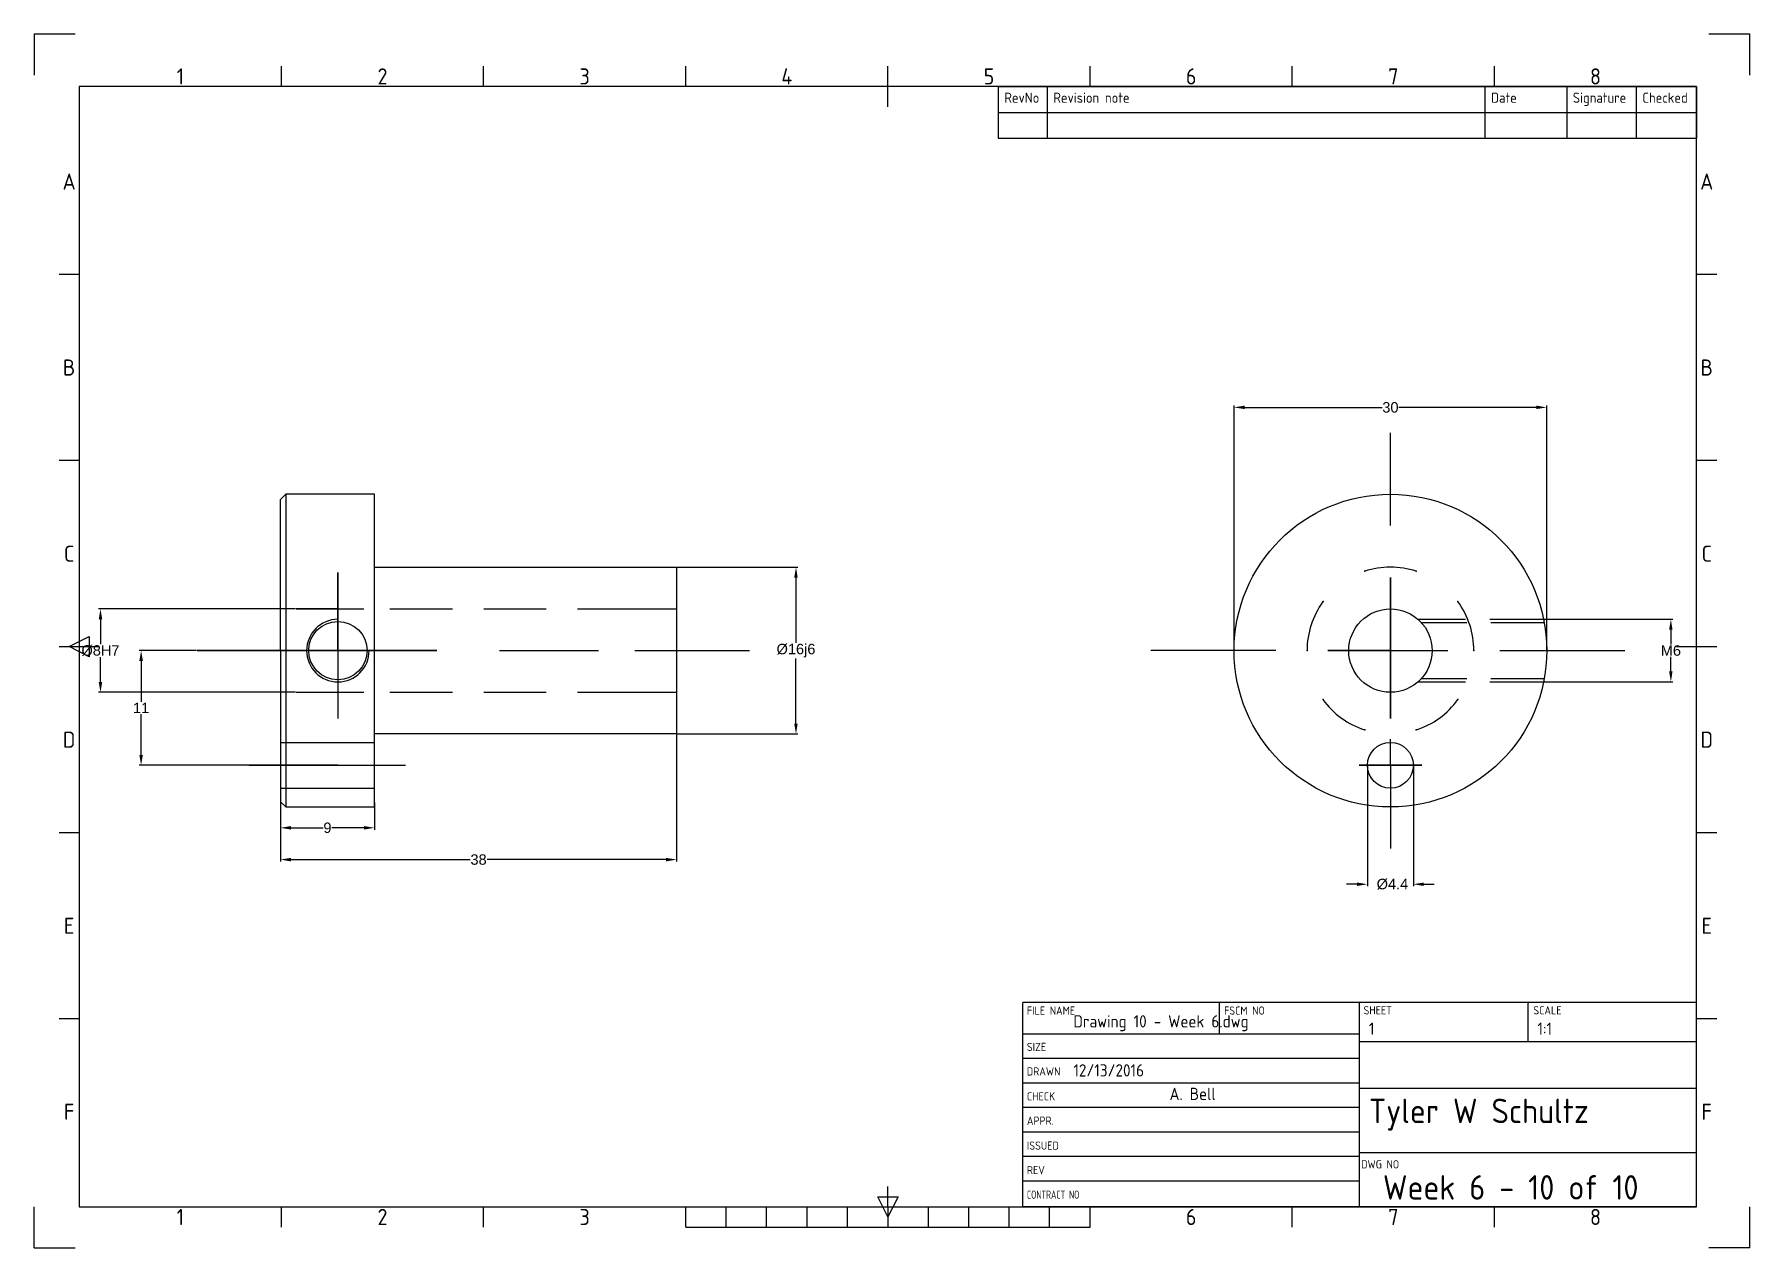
# Paper-space layout 'ISO A3 Title Block' of a CAD drawing. Header units: inches, sheet in millimetres. Extents: x 0 to 420, y 0 to 297.
# The model-space entities are those that its viewports show. They can reach past a viewport. Long polylines and large blocks are cut down to what shows.
import ezdxf
from ezdxf.enums import TextEntityAlignment as Align

# ---------------------------------------------------------------- set-up
doc = ezdxf.new("R2010")
doc.units = ezdxf.units.IN
doc.header["$MEASUREMENT"] = 0
for name, color, linetype in [('DIMS', 6, 'Continuous'), ('Guide Lines', 1, 'Continuous'), ('Side View Holes', 50, 'Continuous'), ('Title Block', 7, 'Continuous')]:
    doc.layers.add(name, color=color, linetype=linetype)
doc.styles.add('ACISOTS', font='isocp.shx', dxfattribs={"height": 1})
doc.styles.add('ISO Proportional', font='isocp.shx')
doc.styles.get("Standard").update_dxf_attribs({"font": 'arial.ttf', "height": 1})
doc.dimstyles.get("Standard").update_dxf_attribs({"dimtxt": 1, "dimasz": 1, "dimexe": 0.18, "dimexo": 0.0625, "dimgap": 0.09, "dimtad": 0, "dimtih": 1, "dimtoh": 1, "dimdec": 0, "dimzin": 0, "dimdsep": 46, "dimtxsty": 'Standard', "dimcen": 0.09, "dimadec": 0, "dimazin": 0, "dimtfac": 1, "dimtdec": 0, "dimtofl": 0, "dimtmove": 0, "dimatfit": 3, "dimfxl": 1, "dimtolj": 1, "dimtzin": 0, "dimarcsym": 0})

# ---------------------------------------------------------------- blocks, each defined once
blk = doc.blocks.new('*T15')
at = {"layer": 'Title Block', "color": 0, "lineweight": -2}
for p, q in [((0, 0), (12, 0)), ((0, 0), (0, -6.33)), ((12, 0), (119.19, 0)), ((12, 0), (12, -6.33)), ((119.19, 0), (139.19, 0)), ((119.19, 0), (119.19, -6.33)), ((139.19, 0), (156.21, 0)), ((139.19, 0), (139.19, -6.33)), ((156.21, 0), (171, 0)), ((156.21, 0), (156.21, -6.33)), ((171, 0), (171, -6.33)), ((0, -6.33), (12, -6.33)), ((0, -6.33), (0, -12.67)), ((12, -6.33), (119.19, -6.33)), ((12, -6.33), (12, -12.67)), ((119.19, -6.33), (139.19, -6.33)), ((119.19, -6.33), (119.19, -12.67)), ((139.19, -6.33), (156.21, -6.33)), ((139.19, -6.33), (139.19, -12.67)), ((156.21, -6.33), (171, -6.33)), ((156.21, -6.33), (156.21, -12.67)), ((171, -6.33), (171, -12.67)), ((0, -12.67), (12, -12.67)), ((12, -12.67), (119.19, -12.67)), ((119.19, -12.67), (139.19, -12.67)), ((139.19, -12.67), (156.21, -12.67)), ((156.21, -12.67), (171, -12.67))]:
    blk.add_line(p, q, dxfattribs=at)
at = {"layer": 'Title Block', "color": 0, "char_height": 2.5, "attachment_point": 1, "style": 'ISO Proportional'}
for s, insert, width in [('RevNo', (1.5, -1.5), 9), ('Revision note', (13.5, -1.5), 104.1871), ('Date', (120.69, -1.5), 17), ('Signature', (140.69, -1.5), 14.0204), ('Checked', (157.71, -1.5), 11.7925)]:
    blk.add_mtext(s, dxfattribs=dict(at, insert=insert, width=width))
blk = doc.blocks.new('Title Block')
at = {"layer": 'Title Block'}
for p, q in [((0, 297), (0, 287)), ((10, 297), (0, 297)), ((420, 297), (410, 297)), ((420, 287), (420, 297)), ((60.5, 284.23), (60.5, 289.18)), ((110, 284.23), (110, 289.18)), ((159.5, 284.23), (159.5, 289.18)), ((209, 279.28), (209, 289.18)), ((258.5, 284.23), (258.5, 289.18)), ((308, 284.23), (308, 289.18)), ((357.5, 284.23), (357.5, 289.18)), ((407, 284.23), (11, 284.23)), ((11, 284.23), (11, 10)), ((407, 10), (407, 284.23)), ((11, 238.19), (6.05, 238.19)), ((411.95, 238.19), (407, 238.19)), ((11, 192.66), (6.05, 192.66)), ((411.95, 192.66), (407, 192.66)), ((6.05, 147.12), (15.95, 147.12)), ((8.52, 147.12), (13.47, 149.59)), ((13.47, 144.64), (8.52, 147.12)), ((13.47, 149.59), (13.47, 144.64)), ((402.05, 147.12), (411.95, 147.12)), ((11, 101.58), (6.05, 101.58)), ((411.95, 101.58), (407, 101.58)), ((407, 60), (242, 60)), ((242, 10), (242, 60)), ((290.14, 60), (290.14, 52.38)), ((324.5, 10), (324.5, 60)), ((365.75, 50.35), (365.75, 60)), ((407, 10), (407, 60)), ((11, 56.03), (6.05, 56.03)), ((411.95, 56.03), (407, 56.03)), ((242, 52.38), (324.5, 52.38)), ((242, 46.38), (324.5, 46.38)), ((407, 50.35), (324.5, 50.35)), ((242, 40.38), (324.5, 40.38)), ((324.5, 39.01), (407, 39.01)), ((242, 34.38), (324.5, 34.38)), ((242, 28.38), (324.5, 28.38)), ((242, 22.38), (324.5, 22.38)), ((324.5, 23.29), (407, 23.29)), ((209, 10), (209, 14.95)), ((242, 16.38), (324.5, 16.38)), ((0, 0), (0, 10)), ((11, 10), (407, 10)), ((60.5, 5.05), (60.5, 10)), ((110, 5.05), (110, 10)), ((159.5, 5.05), (159.5, 10)), ((169.4, 5.05), (169.4, 10)), ((179.3, 5.05), (179.3, 10)), ((189.2, 5.05), (189.2, 10)), ((199.1, 5.05), (199.1, 10)), ((206.53, 12.47), (211.47, 12.47)), ((209, 7.52), (206.53, 12.47)), ((211.47, 12.47), (209, 7.52)), ((209, 10), (209, 5.05)), ((218.9, 5.05), (218.9, 10)), ((228.8, 5.05), (228.8, 10)), ((238.7, 5.05), (238.7, 10)), ((407, 10), (242, 10)), ((248.6, 5.05), (248.6, 10)), ((258.5, 5.05), (258.5, 10)), ((308, 5.05), (308, 10)), ((357.5, 5.05), (357.5, 10)), ((420, 0), (420, 10)), ((159.5, 5.05), (258.5, 5.05)), ((0, 0), (10, 0)), ((420, 0), (410, 0))]:
    blk.add_line(p, q, dxfattribs=at)
blk.add_blockref('*T15', (236, 284.23))
at = {"layer": 'Title Block', "style": 'ISO Proportional'}
for s, p in [('1', (35.75, 286.7)), ('2', (85.25, 286.7)), ('3', (134.75, 286.7)), ('4', (184.25, 286.7)), ('5', (233.75, 286.7)), ('6', (283.25, 286.7)), ('7', (332.75, 286.7)), ('8', (382.25, 286.7)), ('A', (8.52, 260.96)), ('A', (409.48, 260.96)), ('B', (8.52, 215.43)), ('B', (409.48, 215.43)), ('C', (8.52, 169.88)), ('C', (409.48, 169.88)), ('D', (8.52, 124.34)), ('D', (409.48, 124.34)), ('E', (8.52, 78.8)), ('E', (409.48, 78.8)), ('F', (8.52, 33.27)), ('F', (409.48, 33.27)), ('1', (35.75, 7.52)), ('2', (85.25, 7.52)), ('3', (134.75, 7.52)), ('6', (283.25, 7.52)), ('7', (332.75, 7.52)), ('8', (382.25, 7.52))]:
    blk.add_text(s, height=3.96, dxfattribs=at).set_placement(p, align=Align.MIDDLE)
at = {"layer": 'Title Block', "lineweight": 25, "style": 'ACISOTS'}
for s, p in [('FILE NAME', (243.03, 57.04)), ('FSCM NO', (291.3, 57.04)), ('SHEET', (325.45, 57.11)), ('SCALE', (367.03, 57.11)), ('SIZE', (243.03, 48.14)), ('DRAWN', (243.03, 42.14)), ('CHECK', (243.03, 36.05)), ('APPR.', (243.03, 30.08)), ('ISSUED', (243.03, 23.99)), ('REV', (243.03, 17.99))]:
    blk.add_text(s, height=2, dxfattribs=at).set_placement(p)
at = {"layer": 'Title Block', "lineweight": 25, "style": 'ACISOTS', "width": 0.683519}
blk.add_text('CONTRACT NO', height=2, dxfattribs=at).set_placement((243.03, 11.99))
at = {"layer": 'Title Block', "insert": (324.88, 21.41), "char_height": 2, "width": 8.8, "attachment_point": 1, "style": 'ACISOTS'}
blk.add_mtext('DWG NO', dxfattribs=at)
at = {"layer": 'Title Block', "lineweight": 35, "style": 'ACISOTS'}
for tag, p, height in [('FILE_NAME', (254.41, 53.9), 3), ('FSCM_NO', (293.68, 53.04), 3), ('SHEET', (326.77, 52.11), 3), ('SCALE', (368.02, 52.11), 3), ('SIZE', (254.7, 48.23), 3), ('DESIGN_ACTIVITY', (328.79, 43.14), 3.5), ('CHECK_DATE', (254.41, 41.9), 3), ('CHECK_DATE', (254.7, 36.14), 3), ('CHECKED_BY', (277.96, 36.14), 3), ('SHEETNAME', (326.77, 30.48), 6), ('APPROVAL_DATE', (254.7, 30.17), 3), ('APPROVED_BY', (277.96, 30.17), 3), ('ISSUE_DATE', (254.7, 24.08), 3), ('ISSUED_BY', (277.96, 24.08), 3), ('DRAWING_SUBTITLE', (328.79, 25.44), 3), ('REVISION', (254.7, 18.08), 3), ('SHEETNUMBER-NAME', (326.77, 11.76), 6), ('CONTRACT_NO', (254.7, 12.08), 3.5)]:
    blk.add_attdef(tag, p, '', height=height, dxfattribs=at)
blk = doc.blocks.new('*D2')
at = {"layer": 'Defpoints', "color": 0, "transparency": 16777216}
for p in [(121.2, 18.5), (121.2, 12.5), (133.41, 12.5)]:
    blk.add_point(p, dxfattribs=at)
at = {"layer": 'DIMS', "color": 0, "lineweight": -2, "transparency": 16777216}
for p, q in [((121.26, 18.5), (133.59, 18.5)), ((133.41, 17.5), (133.41, 16.1)), ((133.41, 13.5), (133.41, 14.9)), ((121.26, 12.5), (133.59, 12.5))]:
    blk.add_line(p, q, dxfattribs=at)
at = {"layer": 'DIMS', "color": 0, "transparency": 16777216}
for points in [[(133.24, 17.5), (133.57, 17.5), (133.41, 18.5)], [(133.24, 13.5), (133.57, 13.5), (133.41, 12.5)]]:
    blk.add_solid(points, dxfattribs=at)
at = {"layer": 'DIMS', "color": 0, "transparency": 16777216, "insert": (133.41, 15.5), "char_height": 1, "attachment_point": 5}
blk.add_mtext('\\A1;M6', dxfattribs=at)
blk = doc.blocks.new('*D3')
at = {"layer": 'Defpoints', "color": 0, "transparency": 16777216}
for p in [(121.5, 38.83), (91.5, 15.5), (121.5, 15.5)]:
    blk.add_point(p, dxfattribs=at)
at = {"layer": 'DIMS', "color": 0, "lineweight": -2, "transparency": 16777216}
for p, q in [((91.5, 15.56), (91.5, 39.01)), ((92.5, 38.83), (105.7, 38.83)), ((120.5, 38.83), (107.3, 38.83)), ((121.5, 15.56), (121.5, 39.01))]:
    blk.add_line(p, q, dxfattribs=at)
at = {"layer": 'DIMS', "color": 0, "transparency": 16777216}
for points in [[(92.5, 39), (92.5, 38.67), (91.5, 38.83)], [(120.5, 39), (120.5, 38.67), (121.5, 38.83)]]:
    blk.add_solid(points, dxfattribs=at)
at = {"layer": 'DIMS', "color": 0, "transparency": 16777216, "insert": (106.5, 38.83), "char_height": 1, "attachment_point": 5}
blk.add_mtext('\\A1;30', dxfattribs=at)
blk = doc.blocks.new('*D6')
at = {"layer": 'Defpoints', "color": 0, "transparency": 16777216}
for p in [(104.3, 4.5), (108.7, 4.5), (108.7, -6.91)]:
    blk.add_point(p, dxfattribs=at)
at = {"layer": 'DIMS', "color": 0, "lineweight": -2, "transparency": 16777216}
for p, q in [((104.3, 4.44), (104.3, -7.09)), ((108.7, 4.44), (108.7, -7.09)), ((103.3, -6.91), (102.3, -6.91)), ((109.7, -6.91), (110.7, -6.91))]:
    blk.add_line(p, q, dxfattribs=at)
at = {"layer": 'DIMS', "color": 0, "transparency": 16777216}
for points in [[(103.3, -6.75), (103.3, -7.08), (104.3, -6.91)], [(109.7, -6.75), (109.7, -7.08), (108.7, -6.91)]]:
    blk.add_solid(points, dxfattribs=at)
at = {"layer": 'DIMS', "color": 0, "transparency": 16777216, "insert": (106.5, -6.91), "char_height": 1, "attachment_point": 5}
blk.add_mtext('\\A1; %%C4.4', dxfattribs=at)
blk = doc.blocks.new('*D7')
at = {"layer": 'Defpoints', "color": 0, "transparency": 16777216}
for p in [(0, 0.99), (9, 0.99), (9, -1.5)]:
    blk.add_point(p, dxfattribs=at)
at = {"layer": 'DIMS', "color": 0, "lineweight": -2, "transparency": 16777216}
for p, q in [((0, 0.93), (0, -1.68)), ((9, 0.93), (9, -1.68)), ((1, -1.5), (4.08, -1.5)), ((8, -1.5), (4.92, -1.5))]:
    blk.add_line(p, q, dxfattribs=at)
at = {"layer": 'DIMS', "color": 0, "transparency": 16777216}
for points in [[(1, -1.33), (1, -1.67), (0, -1.5)], [(8, -1.33), (8, -1.67), (9, -1.5)]]:
    blk.add_solid(points, dxfattribs=at)
at = {"layer": 'DIMS', "color": 0, "transparency": 16777216, "insert": (4.5, -1.5), "char_height": 1, "attachment_point": 5}
blk.add_mtext('\\A1;9', dxfattribs=at)
blk = doc.blocks.new('*D8')
at = {"layer": 'Defpoints', "color": 0, "transparency": 16777216}
for p in [(38, 7.5), (0, 0.99), (0, -4.55)]:
    blk.add_point(p, dxfattribs=at)
at = {"layer": 'DIMS', "color": 0, "lineweight": -2, "transparency": 16777216}
for p, q in [((38, 7.44), (38, -4.73)), ((0, 0.93), (0, -4.73)), ((1, -4.55), (18.19, -4.55)), ((37, -4.55), (19.81, -4.55))]:
    blk.add_line(p, q, dxfattribs=at)
at = {"layer": 'DIMS', "color": 0, "transparency": 16777216}
for points in [[(1, -4.38), (1, -4.72), (0, -4.55)], [(37, -4.38), (37, -4.72), (38, -4.55)]]:
    blk.add_solid(points, dxfattribs=at)
at = {"layer": 'DIMS', "color": 0, "transparency": 16777216, "insert": (19, -4.55), "char_height": 1, "attachment_point": 5}
blk.add_mtext('\\A1;38', dxfattribs=at)
blk = doc.blocks.new('*D9')
at = {"layer": 'Defpoints', "color": 0, "transparency": 16777216}
for p in [(38, 23.5), (38, 7.5), (49.46, 7.5)]:
    blk.add_point(p, dxfattribs=at)
at = {"layer": 'DIMS', "color": 0, "lineweight": -2, "transparency": 16777216}
for p, q in [((38.06, 23.5), (49.64, 23.5)), ((49.46, 22.5), (49.46, 16.26)), ((49.46, 8.5), (49.46, 14.74)), ((38.06, 7.5), (49.64, 7.5))]:
    blk.add_line(p, q, dxfattribs=at)
at = {"layer": 'DIMS', "color": 0, "transparency": 16777216}
for points in [[(49.29, 22.5), (49.62, 22.5), (49.46, 23.5)], [(49.29, 8.5), (49.62, 8.5), (49.46, 7.5)]]:
    blk.add_solid(points, dxfattribs=at)
at = {"layer": 'DIMS', "color": 0, "transparency": 16777216, "insert": (49.46, 15.5), "char_height": 1, "attachment_point": 5}
blk.add_mtext('\\A1;%%C16j6', dxfattribs=at)
blk = doc.blocks.new('*D10')
at = {"layer": 'Defpoints', "color": 0, "transparency": 16777216}
for p in [(-8, 15.5), (-13.38, 4.5), (0, 4.5)]:
    blk.add_point(p, dxfattribs=at)
at = {"layer": 'DIMS', "color": 0, "lineweight": -2, "transparency": 16777216}
for p, q in [((-8.06, 15.5), (-13.56, 15.5)), ((-13.38, 14.5), (-13.38, 10.59)), ((-13.38, 5.5), (-13.38, 9.41)), ((-0.06, 4.5), (-13.56, 4.5))]:
    blk.add_line(p, q, dxfattribs=at)
at = {"layer": 'DIMS', "color": 0, "transparency": 16777216}
for points in [[(-13.55, 14.5), (-13.21, 14.5), (-13.38, 15.5)], [(-13.55, 5.5), (-13.21, 5.5), (-13.38, 4.5)]]:
    blk.add_solid(points, dxfattribs=at)
at = {"layer": 'DIMS', "color": 0, "transparency": 16777216, "insert": (-13.38, 10), "char_height": 1, "attachment_point": 5}
blk.add_mtext('\\A1;11', dxfattribs=at)
blk = doc.blocks.new('*D11')
at = {"layer": 'Defpoints', "color": 0, "transparency": 16777216}
for p in [(1.5, 19.5), (-17.28, 11.5), (1.5, 11.5)]:
    blk.add_point(p, dxfattribs=at)
at = {"layer": 'DIMS', "color": 0, "lineweight": -2, "transparency": 16777216}
for p, q in [((1.44, 19.5), (-17.46, 19.5)), ((-17.28, 18.5), (-17.28, 16.13)), ((-17.28, 12.5), (-17.28, 14.87)), ((1.44, 11.5), (-17.46, 11.5))]:
    blk.add_line(p, q, dxfattribs=at)
at = {"layer": 'DIMS', "color": 0, "transparency": 16777216}
for points in [[(-17.45, 18.5), (-17.11, 18.5), (-17.28, 19.5)], [(-17.45, 12.5), (-17.11, 12.5), (-17.28, 11.5)]]:
    blk.add_solid(points, dxfattribs=at)
at = {"layer": 'DIMS', "color": 0, "transparency": 16777216, "insert": (-17.28, 15.5), "char_height": 1, "attachment_point": 5}
blk.add_mtext('\\A1;%%C8H7', dxfattribs=at)

msp = doc.modelspace()

# ---------------------------------------------------------------- linework, layer by layer
for p, q in [((0, 30.01), (0.5, 30.5)), ((0, 15.5), (0, 30.01)), ((9, 30.5), (0.5, 30.5)), ((0.5, 30.5), (0.5, 0.5)), ((9, 0.5), (9, 30.5)), ((9, 23.5), (38, 23.5)), ((38, 23.5), (38, 7.5)), ((0, 15.5), (0, 0.99)), ((9, 15.5), (5.5, 15.5)), ((38, 7.5), (9, 7.5)), ((0, 0.99), (0.5, 0.5)), ((0.5, 0.5), (9, 0.5))]:
    msp.add_line(p, q)
for centre, radius in [((106.5, 15.5), 15), ((5.5, 15.5), 2.8), ((106.5, 15.5), 4), ((106.5, 4.5), 2.2)]:
    msp.add_circle(centre, radius)
msp.add_arc((5.5, 15.5), 3, 90, 0)
at = {"layer": 'Guide Lines'}
for p, q in [((106.5, 27.5), (106.5, 36.39)), ((5.5, 15.5), (5.5, 23)), ((5.5, 23), (5.5, 9)), ((106.5, 15.5), (106.5, 22.5)), ((106.5, 22.5), (106.5, 9)), ((5.5, 15.5), (5.5, 19.5)), ((5.5, 19.5), (5.5, 11.5)), ((15, 15.5), (-8, 15.5)), ((-8, 15.5), (5.5, 15.5)), ((5.5, 15.5), (15, 15.5)), ((21, 15.5), (30.5, 15.5)), ((34, 15.5), (45, 15.5)), ((95.5, 15.5), (83.5, 15.5)), ((106.5, 15.5), (100.5, 15.5)), ((100.5, 15.5), (106.5, 15.5)), ((106.5, 9), (106.5, 15.5)), ((106.5, 15.5), (112, 15.5)), ((117, 15.5), (129, 15.5)), ((106.5, 4.5), (106.5, 7)), ((5.5, 4.5), (-3, 4.5)), ((-3, 4.5), (12, 4.5)), ((109.5, 4.5), (103.5, 4.5)), ((103.5, 4.5), (106.5, 4.5)), ((106.5, 4.5), (109.5, 4.5)), ((106.5, 4.5), (106.5, -3.5))]:
    msp.add_line(p, q, dxfattribs=at)
at = {"layer": 'Side View Holes'}
for p, q in [((5.5, 19.5), (1.5, 19.5)), ((1.5, 19.5), (8, 19.5)), ((10.5, 19.5), (16.5, 19.5)), ((19.5, 19.5), (25.5, 19.5)), ((28.5, 19.5), (38, 19.5)), ((109.15, 18.5), (113.7, 18.5)), ((109.46, 18.19), (113.82, 18.19)), ((116.04, 18.5), (121.2, 18.5)), ((116.13, 18.19), (121.26, 18.19)), ((106.5, 15.5), (109.25, 15.5)), ((109.15, 12.5), (113.7, 12.5)), ((109.46, 12.81), (113.82, 12.81)), ((116.04, 12.5), (121.2, 12.5)), ((116.13, 12.81), (121.26, 12.81)), ((1.5, 11.5), (8, 11.5)), ((10.5, 11.5), (16.5, 11.5)), ((19.5, 11.5), (25.5, 11.5)), ((28.5, 11.5), (38, 11.5)), ((0, 6.7), (9, 6.7)), ((0, 2.3), (9, 2.3))]:
    msp.add_line(p, q, dxfattribs=at)
for start, end in [(72, 108), (144, 180), (0, 36), (216, 252), (288, 324)]:
    msp.add_arc((106.5, 15.5), 8, start, end, dxfattribs=at)
for p in [(104.03, 23.11), (108.97, 23.11), (100.03, 20.2), (112.97, 20.2), (98.5, 15.5), (114.5, 15.5), (100.03, 10.8), (112.97, 10.8), (104.03, 7.89), (108.97, 7.89)]:
    msp.add_point(p, dxfattribs=at)

# ---------------------------------------------------------------- dimensions: what is measured, and where the dimension line sits
at = {"layer": 'DIMS'}
for base, p1, p2, picture, middle in [((121.5, 38.83), (91.5, 15.5), (121.5, 15.5), '*D3', (106.5, 38.83)), ((0, -4.55), (38, 7.5), (0, 0.99), '*D8', (19, -4.55)), ((9, -1.5), (0, 0.99), (9, 0.99), '*D7', (4.5, -1.5))]:
    dim = msp.add_linear_dim(base=base, p1=p1, p2=p2, dimstyle='Standard', dxfattribs=at)
    dim.commit()
    dim.dimension.update_dxf_attribs({"geometry": picture, "text_midpoint": middle})
for base, p1, p2, text, picture, middle in [((49.46, 7.5), (38, 23.5), (38, 7.5), '%%C16j6', '*D9', (49.46, 15.5)), ((-17.28, 11.5), (1.5, 19.5), (1.5, 11.5), '%%C8H7', '*D11', (-17.28, 15.5)), ((133.41, 12.5), (121.2, 18.5), (121.2, 12.5), 'M<>', '*D2', (133.41, 15.5))]:
    dim = msp.add_linear_dim(base=base, p1=p1, p2=p2, angle=90, text=text, dimstyle='Standard', dxfattribs=at)
    dim.commit()
    dim.dimension.update_dxf_attribs({"geometry": picture, "text_midpoint": middle})
dim = msp.add_linear_dim(base=(-13.38, 4.5), p1=(-8, 15.5), p2=(0, 4.5), angle=90, dimstyle='Standard', dxfattribs=at)
dim.commit()
dim.dimension.update_dxf_attribs({"geometry": '*D10', "text_midpoint": (-13.38, 10)})
dim = msp.add_linear_dim(base=(108.7, -6.91), p1=(104.3, 4.5), p2=(108.7, 4.5), text=' %%C4.4', dimstyle='Standard', dxfattribs=at)
dim.commit()
dim.dimension.update_dxf_attribs({"geometry": '*D6', "text_midpoint": (106.5, -6.91)})

psp = doc.layouts.new('ISO A3 Title Block')

# ---------------------------------------------------------------- block references
ref = psp.add_blockref('Title Block', (0, 0))
ref.add_attrib('SHEETNAME', 'Tyler W Schultz', (326.77, 30.48), dxfattribs={"layer": 'Title Block', "lineweight": 35, "height": 6, "style": 'ACISOTS'})
ref.add_attrib('SHEETNUMBER-NAME', ' Week 6 - 10 of 10', (326.77, 11.76), dxfattribs={"layer": 'Title Block', "lineweight": 35, "height": 6, "style": 'ACISOTS'})
ref.add_attrib('SCALE', '1:1', (368.02, 52.11), dxfattribs={"layer": 'Title Block', "lineweight": 35, "height": 3, "style": 'ACISOTS'})
ref.add_attrib('SHEET', '1', (326.77, 52.11), dxfattribs={"layer": 'Title Block', "lineweight": 35, "height": 3, "style": 'ACISOTS'})
ref.add_attrib('FILE_NAME', 'Drawing 10 - Week 6.dwg', (254.41, 53.9), dxfattribs={"layer": 'Title Block', "lineweight": 35, "height": 3, "style": 'ACISOTS'})
ref.add_attrib('CHECK_DATE', '12/13/2016', (254.41, 41.9), dxfattribs={"layer": 'Title Block', "lineweight": 35, "height": 3, "style": 'ACISOTS'})
ref.add_attrib('CHECKED_BY', 'A. Bell', (277.96, 36.14), dxfattribs={"layer": 'Title Block', "lineweight": 35, "height": 3, "style": 'ACISOTS'})

# ---------------------------------------------------------------- viewports
at = {"layer": '0'}
psp.add_viewport(center=(209, 147.12), size=(396, 274.23), view_center_point=(58.28, 15.88), view_height=107.4733, dxfattribs=at)

doc.saveas('drawing.dxf')
